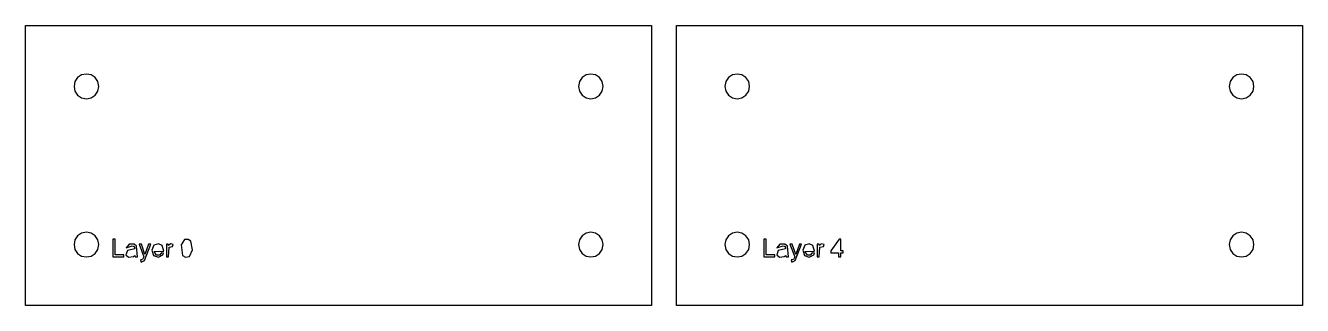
# Model space of a CAD drawing. Header units: metres. Extents: x -118 to 140, y -28 to 28.
import ezdxf

# ---------------------------------------------------------------- set-up
doc = ezdxf.new("R2010")
doc.units = ezdxf.units.M

msp = doc.modelspace()

# ---------------------------------------------------------------- linework, layer by layer
for points in [[(8.31, 28.31), (8.31, -28.31), (-118.31, -28.31), (-118.31, 28.31), (8.31, 28.31)], [(139.92, 28.31), (139.92, -28.31), (13.31, -28.31), (13.31, 28.31), (139.92, 28.31)], [(-105.04, 18.31), (-106, 18.5), (-106.96, 18.31), (-107.77, 17.77), (-108.31, 16.96), (-108.5, 16), (-108.31, 15.04), (-107.77, 14.23), (-106.96, 13.69), (-106, 13.5), (-105.04, 13.69), (-104.23, 14.23), (-103.69, 15.04), (-103.5, 16), (-103.69, 16.96), (-104.23, 17.77), (-105.04, 18.31)], [(-3.04, 18.31), (-4, 18.5), (-4.96, 18.31), (-5.77, 17.77), (-6.31, 16.96), (-6.5, 16), (-6.31, 15.04), (-5.77, 14.23), (-4.96, 13.69), (-4, 13.5), (-3.04, 13.69), (-2.23, 14.23), (-1.69, 15.04), (-1.5, 16), (-1.69, 16.96), (-2.23, 17.77), (-3.04, 18.31)], [(26.57, 18.31), (25.62, 18.5), (24.66, 18.31), (23.85, 17.77), (23.31, 16.96), (23.12, 16), (23.31, 15.04), (23.85, 14.23), (24.66, 13.69), (25.62, 13.5), (26.57, 13.69), (27.38, 14.23), (27.93, 15.04), (28.12, 16), (27.93, 16.96), (27.38, 17.77), (26.57, 18.31)], [(128.57, 18.31), (127.62, 18.5), (126.66, 18.31), (125.85, 17.77), (125.31, 16.96), (125.12, 16), (125.31, 15.04), (125.85, 14.23), (126.66, 13.69), (127.62, 13.5), (128.57, 13.69), (129.38, 14.23), (129.93, 15.04), (130.12, 16), (129.93, 16.96), (129.38, 17.77), (128.57, 18.31)], [(-105.04, -13.69), (-106, -13.5), (-106.96, -13.69), (-107.77, -14.23), (-108.31, -15.04), (-108.5, -16), (-108.31, -16.96), (-107.77, -17.77), (-106.96, -18.31), (-106, -18.5), (-105.04, -18.31), (-104.23, -17.77), (-103.69, -16.96), (-103.5, -16), (-103.69, -15.04), (-104.23, -14.23), (-105.04, -13.69)], [(-98.4, -18.5), (-98.4, -18.08), (-100.16, -18.08), (-100.16, -14.92), (-100.63, -14.92), (-100.63, -18.5), (-98.4, -18.5)], [(-85.41, -14.95), (-86.15, -14.98), (-86.85, -16.06), (-86.54, -18.19), (-85.93, -18.55), (-85.13, -18.39), (-84.57, -17.09), (-84.89, -15.31), (-85.41, -14.95)], [(-3.04, -13.69), (-4, -13.5), (-4.96, -13.69), (-5.77, -14.23), (-6.31, -15.04), (-6.5, -16), (-6.31, -16.96), (-5.77, -17.77), (-4.96, -18.31), (-4, -18.5), (-3.04, -18.31), (-2.23, -17.77), (-1.69, -16.96), (-1.5, -16), (-1.69, -15.04), (-2.23, -14.23), (-3.04, -13.69)], [(26.57, -13.69), (25.62, -13.5), (24.66, -13.69), (23.85, -14.23), (23.31, -15.04), (23.12, -16), (23.31, -16.96), (23.85, -17.77), (24.66, -18.31), (25.62, -18.5), (26.57, -18.31), (27.38, -17.77), (27.93, -16.96), (28.12, -16), (27.93, -15.04), (27.38, -14.23), (26.57, -13.69)], [(33.22, -18.08), (31.46, -18.08), (31.46, -14.92), (30.98, -14.92), (30.98, -18.5), (33.22, -18.5), (33.22, -18.08)], [(46.57, -14.92), (46.21, -14.92), (44.58, -17.24), (44.58, -17.64), (46.13, -17.64), (46.13, -18.5), (46.57, -18.5), (46.57, -17.64), (47.05, -17.64), (47.05, -17.24), (46.57, -17.24), (46.57, -14.92)], [(128.57, -13.69), (127.62, -13.5), (126.66, -13.69), (125.85, -14.23), (125.31, -15.04), (125.12, -16), (125.31, -16.96), (125.85, -17.77), (126.66, -18.31), (127.62, -18.5), (128.57, -18.31), (129.38, -17.77), (129.93, -16.96), (130.12, -16), (129.93, -15.04), (129.38, -14.23), (128.57, -13.69)], [(-95.84, -16.32), (-96.34, -15.9), (-97.38, -15.94), (-97.96, -16.65), (-96.73, -16.22), (-96.31, -16.41), (-96.23, -16.85), (-97.72, -17.22), (-98, -18.06), (-97.46, -18.53), (-96.48, -18.39), (-96.2, -18.18), (-96.11, -18.5), (-95.65, -18.5), (-95.84, -16.32)], [(-94.88, -15.91), (-95.36, -15.91), (-94.37, -18.5), (-94.63, -19.03), (-95.07, -19.11), (-94.92, -19.55), (-94.26, -19.21), (-92.98, -15.91), (-93.42, -15.91), (-94.16, -18.01), (-94.88, -15.91)], [(-91.21, -18.13), (-91.82, -18.14), (-92.29, -17.4), (-90.37, -17.32), (-90.69, -16.2), (-91.44, -15.85), (-92.35, -16.14), (-92.75, -17.1), (-92.42, -18.21), (-91.43, -18.56), (-90.53, -18.07), (-90.38, -17.72), (-90.83, -17.66), (-91.21, -18.13)], [(-89.27, -16.52), (-88.58, -16.4), (-88.42, -15.99), (-88.99, -15.86), (-89.38, -16.2), (-89.44, -15.91), (-89.83, -15.91), (-89.83, -18.5), (-89.39, -18.5), (-89.27, -16.52)], [(35.77, -16.32), (35.27, -15.9), (34.23, -15.94), (33.65, -16.65), (34.89, -16.22), (35.3, -16.41), (35.38, -16.85), (33.89, -17.22), (33.61, -18.06), (34.15, -18.53), (35.13, -18.39), (35.42, -18.18), (35.51, -18.5), (35.97, -18.5), (35.77, -16.32)], [(36.73, -15.91), (36.26, -15.91), (37.24, -18.5), (36.99, -19.03), (36.55, -19.11), (36.69, -19.55), (37.35, -19.21), (38.63, -15.91), (38.19, -15.91), (37.46, -18.01), (36.73, -15.91)], [(40.4, -18.13), (39.8, -18.14), (39.32, -17.4), (41.25, -17.32), (40.92, -16.2), (40.17, -15.85), (39.27, -16.14), (38.86, -17.1), (39.19, -18.21), (40.18, -18.56), (41.08, -18.07), (41.24, -17.72), (40.78, -17.66), (40.4, -18.13)], [(42.34, -16.52), (43.04, -16.4), (43.19, -15.99), (42.62, -15.86), (42.24, -16.2), (42.18, -15.91), (41.78, -15.91), (41.78, -18.5), (42.22, -18.5), (42.34, -16.52)]]:
    msp.add_lwpolyline(points)

doc.saveas('drawing.dxf')
